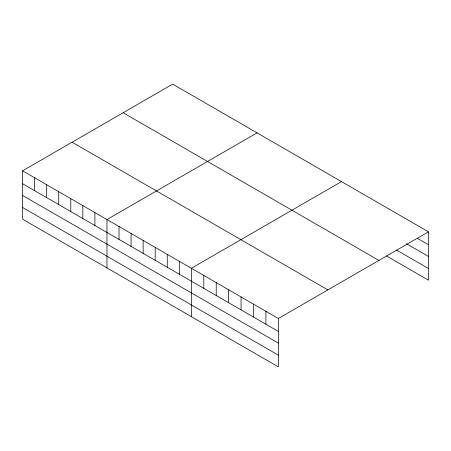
<?xml version="1.0" encoding="UTF-8"?>
<svg xmlns="http://www.w3.org/2000/svg" width="451" height="451" viewBox="0 0 451 451"><rect width="100%" height="100%" fill="white"/><g stroke="black" fill="none" stroke-linecap="round" stroke-linejoin="round"><path stroke-width="0.68" d="M22.55 170.805L278.346 318.485L278.346 366.86L22.55 219.18L22.55 170.805L172.654 84.14L428.45 231.82L428.45 280.195L386.445 255.942M257.07 132.876L106.96 219.536L106.96 267.911M341.48 181.612L191.376 268.272L191.376 316.647M278.346 318.485L428.45 231.82M417.209 238.252L428.45 244.741M406.56 243.805L428.45 256.439M396.502 250.051L428.45 268.497M123.123 112.739L378.913 260.419M72.087 142.206L327.877 289.886M22.55 183.72L278.346 331.406M22.55 195.424L278.346 343.104M22.55 207.477L278.346 355.157M265.921 311.314L265.921 324.23M253.496 304.137L253.496 317.059M241.071 296.967L241.071 309.882M228.646 289.79L228.646 302.711M216.221 282.619L216.221 295.54M203.796 275.448L203.796 288.364M179.318 261.309L179.318 274.231M167.259 254.347L167.259 267.268M155.195 247.385L155.195 260.306M143.136 240.422L143.136 253.344M131.078 233.46L131.078 246.381M119.019 226.498L119.019 239.419M94.902 212.579L94.902 225.494M82.843 205.617L82.843 218.532M70.784 198.654L70.784 211.57M58.726 191.692L58.726 204.607M46.667 184.73L46.667 197.645M34.609 177.767L34.609 190.683"/></g></svg>
